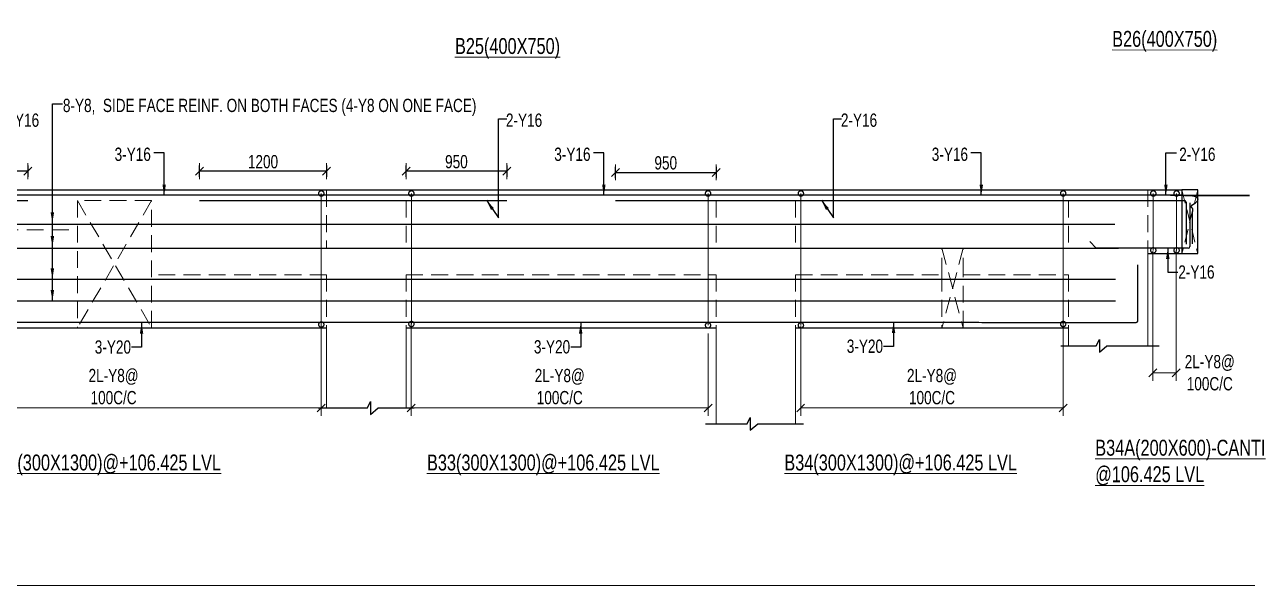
# Model space of a CAD drawing. Header units: millimetres. Extents: x 24879 to 98673, y 1890 to 33226.
# Drawn here: x 38675 to 50215, y 5534 to 10827 of the extents above; entities that cross this region are included whole.
import ezdxf

# ---------------------------------------------------------------- set-up
doc = ezdxf.new("R2010")
doc.units = ezdxf.units.MM
for name, pattern in [('CONTINOUS', [0]), ('CONTINU', [0]), ('HIDDEN', [9.525, 6.35, -3.175])]:
    doc.linetypes.add(name, pattern=pattern)
for name, color, linetype in [('-S-ARROW', 253, 'Continuous'), ('-S-DIM', 3, 'Continuous'), ('-S-MISC', 8, 'Continuous'), ('-STR-BEAM', 4, 'CONTINU'), ('-STR-REINF', 3, 'Continuous'), ('-STR-TEXT', 6, 'Continuous')]:
    doc.layers.add(name, color=color, linetype=linetype)
for name, color, linetype, lineweight in [('-S-STIRUP', 11, 'Continuous', 9), ('-STR-COLUMN', 5, 'HIDDEN', 13), ('-STR-RF-DIM', 252, 'CONTINOUS', 20), ('Elevation-1', 41, 'Continuous', 20), ('S-BEAM-IDEN', 2, 'Continuous', 9), ('SEC TEXT', 9, 'Continuous', 18), ('SLAB LINE', 254, 'HIDDEN', 20)]:
    doc.layers.add(name, color=color, linetype=linetype, lineweight=lineweight)
doc.styles.add('BEAM-LS', font='romans.shx', dxfattribs={"width": 0.8})
doc.styles.add('EL', font='swisscl.ttf')
doc.styles.add('SOBHA', font='swisscl.ttf')
doc.styles.add('sobha.sed', font='swisscl.ttf')
doc.dimstyles.new('S-50', dxfattribs={"dimscale": 50, "dimtxt": 2.5, "dimasz": 1.25, "dimexe": 1, "dimexo": 1, "dimgap": 0.5, "dimtad": 1, "dimdec": 0, "dimrnd": 0.0005, "dimzin": 0, "dimdsep": 46, "dimtxsty": 'EL', "dimblk": 'ARCHTICK', "dimcen": 0.09, "dimdle": 1.5, "dimclrd": 251, "dimclre": 251, "dimclrt": 6, "dimadec": 0, "dimazin": 0, "dimtfac": 1, "dimtdec": 0, "dimtofl": 0, "dimtmove": 0, "dimatfit": 3, "dimfxl": 2, "dimtolj": 1, "dimtzin": 0, "dimlwd": -1, "dimlwe": -1, "dimarcsym": 0})
doc.dimstyles.new('S-DIM50', dxfattribs={"dimscale": 50, "dimtxt": 2.5, "dimasz": 1.2, "dimexe": 1.5, "dimexo": 1, "dimgap": 0.5, "dimtad": 1, "dimdec": 0, "dimdsep": 46, "dimtxsty": 'sobha.sed', "dimblk": 'OBLIQUE', "dimcen": 0, "dimdle": 0.75, "dimclrd": 8, "dimclre": 8, "dimclrt": 6, "dimazin": 2, "dimtfac": 1, "dimtdec": 0, "dimtix": 1, "dimtmove": 2, "dimatfit": 3, "dimfxl": 1, "dimtolj": 1, "dimlwd": -1, "dimlwe": 9, "dimarcsym": 0})
doc.dimstyles.new('STIRUP', dxfattribs={"dimscale": 50, "dimtxt": 2.5, "dimasz": 2.2, "dimexe": 0, "dimexo": 0, "dimgap": 0.5, "dimtad": 0, "dimdec": 0, "dimzin": 0, "dimdsep": 46, "dimtxsty": 'BEAM-LS', "dimblk": 'DOTSMALL', "dimcen": 0.09, "dimclrd": 256, "dimclre": 256, "dimclrt": 256, "dimadec": 5, "dimazin": 0, "dimtfac": 1, "dimtdec": 0, "dimtofl": 0, "dimtmove": 0, "dimatfit": 3, "dimldrblk": 'DOTSMALL', "dimfxl": 0, "dimfxlon": 1, "dimtolj": 1, "dimtzin": 0, "dimlwd": -1, "dimlwe": -1, "dimarcsym": 0})

# ---------------------------------------------------------------- blocks, each defined once
blk = doc.blocks.new('_ArchTick')
at = {"color": 0, "linetype": 'ByBlock', "const_width": 0.15}
blk.add_lwpolyline([(-0.5, -0.5), (0.5, 0.5)], dxfattribs=at)
blk = doc.blocks.new('_Oblique')
at = {"color": 0, "linetype": 'ByBlock', "lineweight": -2}
for p, q in [((-0.5, -0.5), (0.5, 0.5)), ((0, 0.71), (0, -0.71))]:
    blk.add_line(p, q, dxfattribs=at)
blk = doc.blocks.new('*D181')
at = {"layer": '-STR-RF-DIM', "color": 8, "linetype": 'Continuous', "lineweight": 9, "transparency": 16777216}
for p, q in [((45999, 7983), (45999, 7134)), ((48476, 8011), (48476, 7134))]:
    blk.add_line(p, q, dxfattribs=at)
at = {"layer": '-STR-RF-DIM', "color": 8, "linetype": 'Continuous', "transparency": 16777216}
blk.add_line((48477, 7209), (45998, 7209), dxfattribs=at)
at = {"layer": '-STR-RF-DIM', "color": 8, "transparency": 16777216, "xscale": 75, "yscale": 75, "zscale": 75, "rotation": 180}
blk.add_blockref('_Oblique', (45999, 7209), dxfattribs=at)
at = {"layer": '-STR-RF-DIM', "color": 8, "transparency": 16777216, "xscale": 75, "yscale": 75, "zscale": 75}
blk.add_blockref('_Oblique', (48476, 7209), dxfattribs=at)
at = {"layer": '-STR-RF-DIM', "color": 6, "transparency": 16777216, "insert": (47238, 7410), "char_height": 125, "attachment_point": 5, "style": 'sobha.sed'}
blk.add_mtext('\\A1;2L-Y8@\\P100C/C', dxfattribs=at)
blk = doc.blocks.new('*D182')
at = {"layer": '-S-DIM', "color": 8, "linetype": 'Continuous', "lineweight": 9, "transparency": 16777216}
for p, q in [((42276, 9368), (42276, 9518)), ((43226, 9368), (43226, 9518))]:
    blk.add_line(p, q, dxfattribs=at)
at = {"layer": '-S-DIM', "color": 8, "linetype": 'Continuous', "transparency": 16777216}
blk.add_line((43227, 9443), (42275, 9443), dxfattribs=at)
at = {"layer": '-S-DIM', "color": 8, "transparency": 16777216, "xscale": 75, "yscale": 75, "zscale": 75, "rotation": 180}
blk.add_blockref('_Oblique', (42276, 9443), dxfattribs=at)
at = {"layer": '-S-DIM', "color": 8, "transparency": 16777216, "xscale": 75, "yscale": 75, "zscale": 75}
blk.add_blockref('_Oblique', (43226, 9443), dxfattribs=at)
at = {"layer": '-S-DIM', "color": 6, "transparency": 16777216, "insert": (42751, 9532), "char_height": 125, "attachment_point": 5, "style": 'sobha.sed'}
blk.add_mtext('\\A1;950', dxfattribs=at)
blk = doc.blocks.new('_DotSmall')
at = {"color": 0, "linetype": 'ByBlock', "const_width": 0.5}
blk.add_lwpolyline([(-0.0625, 0, 1), (0.0625, 0, 1)], format="xyb", close=True, dxfattribs=at)
blk = doc.blocks.new('*D183')
at = {"layer": '-S-STIRUP', "ltscale": 100, "transparency": 16777216}
blk.add_line((42326, 8001), (42326, 9233), dxfattribs=at)
at = {"layer": '-S-STIRUP', "linetype": 'CONTINU', "ltscale": 100, "transparency": 16777216, "xscale": 100, "yscale": 100, "zscale": 100}
for p, rotation in [((42326, 9233), 90), ((42326, 8001), 270)]:
    blk.add_blockref('_DotSmall', p, dxfattribs=dict(at, rotation=rotation))
blk = doc.blocks.new('*D184')
at = {"layer": '-S-STIRUP', "ltscale": 100, "transparency": 16777216}
blk.add_line((45125, 7989), (45125, 9233), dxfattribs=at)
at = {"layer": '-S-STIRUP', "linetype": 'CONTINU', "ltscale": 100, "transparency": 16777216, "xscale": 100, "yscale": 100, "zscale": 100}
for p, rotation in [((45125, 9233), 90), ((45125, 7989), 270)]:
    blk.add_blockref('_DotSmall', p, dxfattribs=dict(at, rotation=rotation))
blk = doc.blocks.new('*D185')
at = {"layer": '-STR-RF-DIM', "color": 8, "linetype": 'Continuous', "lineweight": 9, "transparency": 16777216}
for p, q in [((42325, 8007), (42325, 7134)), ((45127, 7913), (45127, 7134))]:
    blk.add_line(p, q, dxfattribs=at)
at = {"layer": '-STR-RF-DIM', "color": 8, "linetype": 'Continuous', "transparency": 16777216}
blk.add_line((45127, 7209), (42324, 7209), dxfattribs=at)
at = {"layer": '-STR-RF-DIM', "color": 8, "transparency": 16777216, "xscale": 75, "yscale": 75, "zscale": 75, "rotation": 180}
blk.add_blockref('_Oblique', (42325, 7209), dxfattribs=at)
at = {"layer": '-STR-RF-DIM', "color": 8, "transparency": 16777216, "xscale": 75, "yscale": 75, "zscale": 75}
blk.add_blockref('_Oblique', (45127, 7209), dxfattribs=at)
at = {"layer": '-STR-RF-DIM', "color": 6, "transparency": 16777216, "insert": (43726, 7410), "char_height": 125, "attachment_point": 5, "style": 'sobha.sed'}
blk.add_mtext('\\A1;2L-Y8@\\P100C/C', dxfattribs=at)
blk = doc.blocks.new('*D186')
at = {"layer": '-S-DIM', "color": 8, "linetype": 'Continuous', "lineweight": 9, "transparency": 16777216}
for p, q in [((40326, 9368), (40326, 9518)), ((41526, 9368), (41526, 9518))]:
    blk.add_line(p, q, dxfattribs=at)
at = {"layer": '-S-DIM', "color": 8, "linetype": 'Continuous', "transparency": 16777216}
blk.add_line((41527, 9443), (40325, 9443), dxfattribs=at)
at = {"layer": '-S-DIM', "color": 8, "transparency": 16777216, "xscale": 75, "yscale": 75, "zscale": 75, "rotation": 180}
blk.add_blockref('_Oblique', (40326, 9443), dxfattribs=at)
at = {"layer": '-S-DIM', "color": 8, "transparency": 16777216, "xscale": 75, "yscale": 75, "zscale": 75}
blk.add_blockref('_Oblique', (41526, 9443), dxfattribs=at)
at = {"layer": '-S-DIM', "color": 6, "transparency": 16777216, "insert": (40926, 9532), "char_height": 125, "attachment_point": 5, "style": 'sobha.sed'}
blk.add_mtext('\\A1;1200', dxfattribs=at)
blk = doc.blocks.new('*D187')
at = {"layer": '-S-DIM', "color": 8, "linetype": 'Continuous', "lineweight": 9, "transparency": 16777216}
for p, q in [((37506, 9368), (37506, 9518)), ((38706, 9368), (38706, 9518))]:
    blk.add_line(p, q, dxfattribs=at)
at = {"layer": '-S-DIM', "color": 8, "linetype": 'Continuous', "transparency": 16777216}
blk.add_line((38707, 9443), (37505, 9443), dxfattribs=at)
at = {"layer": '-S-DIM', "color": 8, "transparency": 16777216, "xscale": 75, "yscale": 75, "zscale": 75, "rotation": 180}
blk.add_blockref('_Oblique', (37506, 9443), dxfattribs=at)
at = {"layer": '-S-DIM', "color": 8, "transparency": 16777216, "xscale": 75, "yscale": 75, "zscale": 75}
blk.add_blockref('_Oblique', (38706, 9443), dxfattribs=at)
at = {"layer": '-S-DIM', "color": 6, "transparency": 16777216, "insert": (38106, 9532), "char_height": 125, "attachment_point": 5, "style": 'sobha.sed'}
blk.add_mtext('\\A1;1200', dxfattribs=at)
blk = doc.blocks.new('*D188')
at = {"layer": '-STR-RF-DIM', "color": 8, "linetype": 'Continuous', "lineweight": 9, "transparency": 16777216}
for p, q in [((37556, 7993), (37556, 7134)), ((41476, 7996), (41476, 7134))]:
    blk.add_line(p, q, dxfattribs=at)
at = {"layer": '-STR-RF-DIM', "color": 8, "linetype": 'Continuous', "transparency": 16777216}
blk.add_line((41477, 7209), (37555, 7209), dxfattribs=at)
at = {"layer": '-STR-RF-DIM', "color": 8, "transparency": 16777216, "xscale": 75, "yscale": 75, "zscale": 75, "rotation": 180}
blk.add_blockref('_Oblique', (37556, 7209), dxfattribs=at)
at = {"layer": '-STR-RF-DIM', "color": 8, "transparency": 16777216, "xscale": 75, "yscale": 75, "zscale": 75}
blk.add_blockref('_Oblique', (41476, 7209), dxfattribs=at)
at = {"layer": '-STR-RF-DIM', "color": 6, "transparency": 16777216, "insert": (39516, 7410), "char_height": 125, "attachment_point": 5, "style": 'sobha.sed'}
blk.add_mtext('\\A1;2L-Y8@\\P100C/C', dxfattribs=at)
blk = doc.blocks.new('*D212')
at = {"layer": '-S-STIRUP', "ltscale": 100, "transparency": 16777216}
blk.add_line((49326, 8696), (49326, 9233), dxfattribs=at)
at = {"layer": '-S-STIRUP', "linetype": 'CONTINU', "ltscale": 100, "transparency": 16777216, "xscale": 100, "yscale": 100, "zscale": 100}
for p, rotation in [((49326, 9233), 90), ((49326, 8696), 270)]:
    blk.add_blockref('_DotSmall', p, dxfattribs=dict(at, rotation=rotation))
blk = doc.blocks.new('*D213')
at = {"layer": '-STR-RF-DIM', "color": 8, "linetype": 'Continuous', "lineweight": 9, "transparency": 16777216}
for p, q in [((49321, 8690), (49321, 7466)), ((49542, 8696), (49542, 7466))]:
    blk.add_line(p, q, dxfattribs=at)
at = {"layer": '-STR-RF-DIM', "color": 8, "linetype": 'Continuous', "transparency": 16777216}
blk.add_line((49543, 7541), (49321, 7541), dxfattribs=at)
at = {"layer": '-STR-RF-DIM', "color": 8, "transparency": 16777216, "xscale": 75, "yscale": 75, "zscale": 75, "rotation": 180}
blk.add_blockref('_Oblique', (49321, 7541), dxfattribs=at)
at = {"layer": '-STR-RF-DIM', "color": 8, "transparency": 16777216, "xscale": 75, "yscale": 75, "zscale": 75}
blk.add_blockref('_Oblique', (49542, 7541), dxfattribs=at)
at = {"layer": '-STR-RF-DIM', "color": 6, "transparency": 16777216, "insert": (49859, 7541), "char_height": 125, "attachment_point": 5, "style": 'sobha.sed'}
blk.add_mtext('\\A1;2L-Y8@\\P100C/C', dxfattribs=at)
blk = doc.blocks.new('*D214')
at = {"layer": '-S-STIRUP', "ltscale": 100, "transparency": 16777216}
blk.add_line((49546, 8696), (49546, 9233), dxfattribs=at)
at = {"layer": '-S-STIRUP', "linetype": 'CONTINU', "ltscale": 100, "transparency": 16777216, "xscale": 100, "yscale": 100, "zscale": 100}
for p, rotation in [((49546, 9233), 90), ((49546, 8696), 270)]:
    blk.add_blockref('_DotSmall', p, dxfattribs=dict(at, rotation=rotation))
blk = doc.blocks.new('*D218')
at = {"layer": '-S-DIM', "color": 8, "linetype": 'Continuous', "lineweight": 9, "transparency": 16777216}
for p, q in [((44251, 9357), (44251, 9507)), ((45201, 9357), (45201, 9507))]:
    blk.add_line(p, q, dxfattribs=at)
at = {"layer": '-S-DIM', "color": 8, "linetype": 'Continuous', "transparency": 16777216}
blk.add_line((44250, 9432), (45202, 9432), dxfattribs=at)
at = {"layer": '-S-DIM', "color": 8, "transparency": 16777216, "xscale": 75, "yscale": 75, "zscale": 75, "rotation": 180}
blk.add_blockref('_Oblique', (44251, 9432), dxfattribs=at)
at = {"layer": '-S-DIM', "color": 8, "transparency": 16777216, "xscale": 75, "yscale": 75, "zscale": 75}
blk.add_blockref('_Oblique', (45201, 9432), dxfattribs=at)
at = {"layer": '-S-DIM', "color": 6, "transparency": 16777216, "insert": (44726, 9521), "char_height": 125, "attachment_point": 5, "style": 'sobha.sed'}
blk.add_mtext('\\A1;950', dxfattribs=at)
blk = doc.blocks.new('*D220')
at = {"layer": '-S-STIRUP', "ltscale": 100, "transparency": 16777216}
blk.add_line((41476, 7996), (41476, 9233), dxfattribs=at)
at = {"layer": '-S-STIRUP', "linetype": 'CONTINU', "ltscale": 100, "transparency": 16777216, "xscale": 100, "yscale": 100, "zscale": 100}
for p, rotation in [((41476, 9233), 90), ((41476, 7996), 270)]:
    blk.add_blockref('_DotSmall', p, dxfattribs=dict(at, rotation=rotation))
blk = doc.blocks.new('*D221')
at = {"layer": '-S-STIRUP', "ltscale": 100, "transparency": 16777216}
blk.add_line((46001, 7989), (46001, 9233), dxfattribs=at)
at = {"layer": '-S-STIRUP', "linetype": 'CONTINU', "ltscale": 100, "transparency": 16777216, "xscale": 100, "yscale": 100, "zscale": 100}
for p, rotation in [((46001, 9233), 90), ((46001, 7989), 270)]:
    blk.add_blockref('_DotSmall', p, dxfattribs=dict(at, rotation=rotation))
blk = doc.blocks.new('*D222')
at = {"layer": '-S-STIRUP', "ltscale": 100, "transparency": 16777216}
blk.add_line((48476, 8001), (48476, 9233), dxfattribs=at)
at = {"layer": '-S-STIRUP', "linetype": 'CONTINU', "ltscale": 100, "transparency": 16777216, "xscale": 100, "yscale": 100, "zscale": 100}
for p, rotation in [((48476, 9233), 90), ((48476, 8001), 270)]:
    blk.add_blockref('_DotSmall', p, dxfattribs=dict(at, rotation=rotation))
blk = doc.blocks.new('A$Ccd2fb86f')
at = {"layer": 'Elevation-1', "color": 6, "ltscale": 20}
blk.add_lwpolyline([(0, 545.01), (670.34, 545.01), (670.34, 0), (0, 0)], close=True, dxfattribs=at)

msp = doc.modelspace()

# ---------------------------------------------------------------- linework, layer by layer
at = {"layer": '-S-MISC', "linetype": 'ByBlock', "ltscale": 1000, "elevation": 0}
for points in [[(48452.8, 7795.2), (48788, 7795.2), (48818.9, 7854.9), (48818.9, 7734.7), (48889.2, 7795.2), (49380, 7795.2)], [(41447.1, 7209), (41910.9, 7209), (41941.8, 7268.6), (41941.8, 7148.5), (42012.1, 7209), (42352.9, 7209)], [(45102, 7059), (45492.9, 7059), (45523.8, 7118.6), (45523.8, 6998.5), (45594.1, 7059), (46025.7, 7059)]]:
    msp.add_lwpolyline(points, dxfattribs=at)
at = {"layer": '-STR-BEAM'}
for p, q in [((37506.1, 9266.1, 0), (42276.1, 9266.1, 0)), ((42276.1, 9266.1, 0), (45951.1, 9266.1, 0)), ((45951.1, 9266.1, 0), (49276.1, 9266.1, 0)), ((49276.1, 9266.1, 0), (49596.1, 9266.1, 0)), ((49276.1, 8666.1, 0), (49596.1, 8666.1, 0)), ((37506.1, 7966.1, 0), (41526.1, 7966.1, 0)), ((42276.1, 7966.1, 0), (45201.1, 7966.1, 0)), ((45951.1, 7966.1, 0), (48526.1, 7966.1, 0))]:
    msp.add_line(p, q, dxfattribs=at)
at = {"layer": '-STR-BEAM', "elevation": 0}
msp.add_lwpolyline([(49746, 9266.1), (49596.1, 9266.1), (49596.1, 8666.1), (49746, 8666.1), (49746, 9266.1)], dxfattribs=at)
at = {"layer": '-STR-COLUMN', "linetype": 'Continuous', "ltscale": 10}
for p, q in [((49276.1, 8666.1, 0), (49276.1, 7795.2, 0)), ((41526.1, 7209, 0), (41526.1, 7966.1, 0)), ((42276.1, 7970.6, 0), (42276.1, 7209, 0)), ((45951.1, 7973.2, 0), (45951.1, 7059, 0)), ((48526.1, 7963.6, 0), (48526.1, 7795.2, 0)), ((45201.1, 7951.6, 0), (45201.1, 7059, 0))]:
    msp.add_line(p, q, dxfattribs=at)
at = {"layer": '-STR-REINF', "ltscale": 10}
for p, q in [((35806.1, 9165.7, 0), (38706.1, 9165.7, 0)), ((40326.1, 9165.7, 0), (43226.1, 9165.7, 0)), ((44251.1, 9165.7, 0), (49621, 9165.7, 0)), ((49635.9, 9150.7, 0), (49635.9, 8753.1, 0)), ((49671, 9145.3, 0), (49671, 8731.6, 0)), ((42089.9, 8016.1, 0), (36878.6, 8016.1, 0)), ((42276.1, 8016.1, 0), (41306.7, 8016.1, 0)), ((45901.1, 8016.1, 0), (42163.5, 8016.1, 0))]:
    msp.add_line(p, q, dxfattribs=at)
at = {"layer": '-STR-REINF', "color": 30, "ltscale": 10}
for p, q in [((29859.4, 8942.6, 0), (48963.3, 8942.6, 0)), ((29859.4, 8718, 0), (48999, 8718, 0)), ((36980.8, 8425.9, 0), (48968.6, 8425.9, 0)), ((36980.8, 8221.4, 0), (48968.6, 8221.4, 0))]:
    msp.add_line(p, q, dxfattribs=at)
at = {"layer": '-STR-REINF', "ltscale": 10}
msp.add_polyline3d([(49656, 8716.6, 0), (48788.1, 8716.6, 0), (48728.9, 8780, 0)], dxfattribs=at)
for centre, start, end in [((49620.9, 9150.7, 0), 0, 90), ((49656, 8731.6, 0), 270, 0)]:
    msp.add_arc(centre, 15, start, end, dxfattribs=at)
msp.add_rational_spline([(49696, 8759.1, 0), (49696, 9033.3, 0), (49696, 9201.1, 0), (49696, 9216.1, 0), (49681, 9216.1, 0), (47410.5, 9216.1, 0), (29211.1, 9216.1, 0), (29196.1, 9216.1, 0), (29196.1, 9201.1, 0), (29196.1, 9033.3, 0), (29196.1, 8765.8, 0)], [1, 1, 1, 0.707106781187, 1, 1, 1, 0.707106781187, 1, 1, 1], degree=2, knots=[0, 0, 0, 1, 1, 2.5707963, 2.5707963, 3.5707963, 3.5707963, 5.1415927, 5.1415927, 6.1415927, 6.1415927, 6.1415927], dxfattribs=at)
msp.add_open_spline([(49176.1, 8558.4, 0), (49176.1, 8196.2, 0), (49176.1, 8028.4, 0)], degree=2, dxfattribs=at)
at = {"layer": '-STR-REINF', "ltscale": 10, "extrusion": (3.18017e-09, 1.14507e-05, -1)}
msp.add_open_spline([(49161.1, 8013.4, 0), (47410.5, 8013.4, 0), (45901.1, 8016.1, 0)], degree=2, dxfattribs=at)
at = {"layer": '-STR-REINF', "ltscale": 10, "extrusion": (-0.242759, 0.970087, 0)}
msp.add_rational_spline([(45901.1, 8016.1, 0), (45901.1, 8016.1, 0), (45901.1, 8016.1, 0)], [1, 0.707106781187, 1], degree=2, dxfattribs=at)
at = {"layer": '-STR-REINF', "ltscale": 10, "extrusion": (1, 0, 0)}
msp.add_open_spline([(45901.1, 8016.1, 0), (45901.1, 8016.1, 0), (45901.1, 8016.1, 0)], degree=2, dxfattribs=at)
at = {"layer": '-STR-REINF', "ltscale": 10}
msp.add_rational_spline([(49176.1, 8028.4, 0), (49176.1, 8013.4, 0), (49161.1, 8013.4, 0)], [1, 0.707106781187, 1], degree=2, dxfattribs=at)
at = {"layer": 'S-BEAM-IDEN', "color": 9, "linetype": 'HIDDEN', "ltscale": 20}
for p, q in [((49596.1, 9266.1, 0), (49746, 8666.1, 0)), ((49746, 9266.1, 0), (49596.1, 8666.1, 0))]:
    msp.add_line(p, q, dxfattribs=at)
at = {"layer": 'SLAB LINE', "linetype": 'HIDDEN', "ltscale": 25}
for p, q in [((41526.1, 9266.1, 0), (41526.1, 8716.1, 0)), ((49276.1, 9266.1, 0), (49276.1, 8666.1, 0)), ((39175.5, 9166.1, 0), (39875.5, 7966.1, 0)), ((39875.5, 9166.1, 0), (39175.5, 7966.1, 0)), ((42276.1, 9165.7, 0), (42276.1, 8716.1, 0)), ((45201.1, 9165.7, 0), (45201.1, 8716.1, 0)), ((45951.1, 9165.7, 0), (45951.1, 8716.1, 0)), ((48526.1, 9165.7, 0), (48526.1, 8716.1, 0)), ((49596.1, 9116.1, 0), (49596.1, 8666.1, 0)), ((37506.1, 8891.1, 0), (39175.5, 8891.1, 0)), ((41526.1, 8716.1, 0), (39875.5, 8716.1, 0)), ((42276.1, 8716.1, 0), (45201.1, 8716.1, 0)), ((45951.1, 8716.1, 0), (48526.1, 8716.1, 0)), ((47332.4, 8466.1, 0), (47332.4, 8716.1, 0)), ((47332.4, 8716.1, 0), (47532.4, 7966.1, 0)), ((47532.4, 8716.1, 0), (47332.4, 7966.1, 0)), ((47532.4, 8466.1, 0), (47532.4, 8716.1, 0)), ((41526.1, 8466.1, 0), (39875.5, 8466.1, 0)), ((41526.1, 8466.1, 0), (41526.1, 7966.1, 0)), ((42276.1, 8466.1, 0), (45201.1, 8466.1, 0)), ((42276.1, 8466.1, 0), (42276.1, 7970.6, 0)), ((45201.1, 8466.1, 0), (45201.1, 7951.6, 0)), ((45951.1, 8466.1, 0), (47332.4, 8466.1, 0)), ((45951.1, 8466.1, 0), (45951.1, 7973.2, 0)), ((47532.4, 8466.1, 0), (48526.1, 8466.1, 0)), ((48526.1, 8466.1, 0), (48526.1, 7963.6, 0))]:
    msp.add_line(p, q, dxfattribs=at)
at = {"layer": 'SLAB LINE', "linetype": 'HIDDEN', "ltscale": 25, "elevation": 0}
msp.add_lwpolyline([(39875.5, 7966.1), (39875.5, 9166.1), (39175.5, 9166.1), (39175.5, 7966.1)], close=True, dxfattribs=at)
for points in [[(47532.4, 8716.1), (47532.4, 8716.1), (47332.4, 8716.1)], [(47332.4, 8466.1), (47332.4, 7966.1), (47532.4, 7966.1), (47532.4, 8466.1)]]:
    msp.add_lwpolyline(points, dxfattribs=at)

# ---------------------------------------------------------------- block references
at = {"layer": 'Elevation-1', "color": 6, "ltscale": 20, "xscale": 50, "yscale": 50, "zscale": 50}
msp.add_blockref('A$Ccd2fb86f', (24878.6, 5533.7), dxfattribs=at)

# ---------------------------------------------------------------- texts
at = {"layer": '-STR-TEXT', "color": 6, "char_height": 125, "style": 'SOBHA'}
for s, insert, attachment_point in [('\\A1;8-Y8,  SIDE FACE REINF. ON BOTH FACES (4-Y8 ON ONE FACE)', (39038, 10126.2, 0), 1), ('\\A1;2-Y16', (38472.1, 9860.2, 0), 7), ('\\A1;2-Y16', (43218.2, 9860.2, 0), 7), ('\\A1;2-Y16', (46378.7, 9860.2, 0), 7), ('\\A1;3-Y16', (39867.8, 9665.2, 0), 3), ('\\A1;3-Y16', (44016.2, 9665.2, 0), 3), ('\\A1;3-Y16', (47577.8, 9665.2, 0), 3), ('\\A1;2-Y16', (49570.7, 9665.2, 0), 1)]:
    msp.add_mtext(s, dxfattribs=dict(at, insert=insert, attachment_point=attachment_point))
at = {"layer": '-STR-TEXT', "color": 6, "char_height": 125, "width": 696.385, "style": 'SOBHA'}
for s, insert, attachment_point in [('\\A1;2-Y16', (49562, 8427.4, 0), 7), ('\\A1;3-Y20', (39680.7, 7720, 0), 9), ('\\A1;3-Y20', (43823.9, 7721.7, 0), 9), ('\\A1;3-Y20', (46776.1, 7727.4, 0), 9)]:
    msp.add_mtext(s, dxfattribs=dict(at, insert=insert, attachment_point=attachment_point))
at = {"layer": 'SEC TEXT', "color": 1, "linetype": 'ByBlock', "style": 'sobha.sed'}
for s, rotation, p in [('%%UB26(400X750)', 359.98928, (48938.1, 10616.7, 0)), ('%%UB25(400X750)', 359.98928, (42737.4, 10549.2, 0)), ('%%UB32(300X1300)@+106.425 LVL', 0.01072, (38335, 6619.4)), ('%%UB33(300X1300)@+106.425 LVL', 0.01072, (42473.2, 6619.4)), ('%%UB34(300X1300)@+106.425 LVL', 0.01072, (45844.9, 6619.4))]:
    msp.add_text(s, height=150, rotation=rotation, dxfattribs=at).set_placement(p)
at = {"layer": 'SEC TEXT', "color": 1, "ltscale": 10, "insert": (48778.5, 6909), "char_height": 150, "width": 1598.555, "attachment_point": 1, "rotation": 0.01072, "style": 'sobha.sed'}
msp.add_mtext('{\\LB34A(200X600)-CANTI\\P@106.425 LVL}', dxfattribs=at)

# ---------------------------------------------------------------- dimensions: what is measured, and where the dimension line sits
at = {"layer": '-S-DIM'}
for base, p1, p2, picture, middle in [((37506.1, 9443.1, 0), (38706.1, 9165.7, 0), (37506.1, 9266.1, 0), '*D187', (38106.1, 9532.1, 0)), ((40326.1, 9443.1, 0), (41526.1, 9266.1, 0), (40326.1, 9165.7, 0), '*D186', (40926.1, 9532.1, 0)), ((42276.1, 9443.1, 0), (43226.1, 9165.7, 0), (42276.1, 9266.1, 0), '*D182', (42751.1, 9532.1, 0))]:
    dim = msp.add_linear_dim(base=base, p1=p1, p2=p2, angle=180, dimstyle='S-DIM50', override={"dimscale": 1, "dimtxt": 125, "dimasz": 75, "dimexe": 75, "dimexo": 0, "dimgap": 25, "dimblk1": 'Oblique', "dimblk2": 'Oblique', "dimsah": 1, "dimcen": 4.5, "dimfxl": 75, "dimfxlon": 1}, dxfattribs=at)
    dim.commit()
    dim.dimension.update_dxf_attribs({"geometry": picture, "text_midpoint": middle})
dim = msp.add_linear_dim(base=(45201.1, 9432, 0), p1=(44251.1, 9165.7, 0), p2=(45201.1, 9266.1, 0), dimstyle='S-DIM50', override={"dimscale": 1, "dimtxt": 125, "dimasz": 75, "dimexe": 75, "dimexo": 0, "dimgap": 25, "dimblk1": 'Oblique', "dimblk2": 'Oblique', "dimsah": 1, "dimcen": 4.5, "dimfxl": 75, "dimfxlon": 1}, dxfattribs=at)
dim.commit()
dim.dimension.update_dxf_attribs({"geometry": '*D218', "text_midpoint": (44726.1, 9521, 0)})
at = {"layer": '-S-STIRUP', "linetype": 'CONTINU', "ltscale": 100}
for base, p1, p2, picture, middle in [((41476.2, 9233.1, 178586.6), (41476.2, 7996.5, 178586.6), (41476.2, 9233.1, 178586.6), '*D220', (41476.2, 8614.8, 178586.6)), ((42326.1, 9233.1, 0), (42326.1, 8000.9, 0), (42326.1, 9233.1, 0), '*D183', (42326.1, 8617, 0)), ((45124.9, 9233.1, 178586.6), (45124.9, 7988.7, 178586.6), (45124.9, 9233.1, 178586.6), '*D184', (45124.9, 8610.9, 178586.6)), ((46001.1, 9233.1, 0), (46001.1, 7988.8, 0), (46001.1, 9233.1, 0), '*D221', (46001.1, 8610.9, 0)), ((48476.2, 9233.1, 178586.6), (48476.2, 8000.7, 178586.6), (48476.2, 9233.1, 178586.6), '*D222', (48476.2, 8616.9, 178586.6)), ((49326.1, 9233.1, 0), (49326.1, 8696.4, 0), (49326.1, 9233.1, 0), '*D212', (49326.1, 8964.8, 0)), ((49546.1, 9233.1, 0), (49546.1, 8696.4, 0), (49546.1, 9233.1, 0), '*D214', (49546.1, 8964.8, 0))]:
    dim = msp.add_linear_dim(base=base, p1=p1, p2=p2, angle=90, text=' ', dimstyle='STIRUP', override={"dimasz": 2}, dxfattribs=at)
    dim.commit()
    dim.dimension.update_dxf_attribs({"geometry": picture, "text_midpoint": middle})
at = {"layer": '-STR-RF-DIM'}
dim = msp.add_linear_dim(base=(49321.3, 7541.4, 178586.6), p1=(49542.2, 8696.4, 0), p2=(49321.3, 8690.2, 178586.6), angle=180, text='2L-Y8@\\P100C/C', dimstyle='S-DIM50', override={"dimscale": 1, "dimtxt": 125, "dimasz": 75, "dimexe": 75, "dimexo": 0, "dimgap": 25, "dimsah": 1, "dimcen": 4.5, "dimfxl": 75}, dxfattribs=at)
dim.commit()
dim.dimension.update_dxf_attribs({"geometry": '*D213', "text_midpoint": (49858.9, 7541.4, 178586.6), "dimtype": 160})
for base, p1, p2, picture, middle in [((37556.1, 7209, 178586.6), (41476.2, 7996.5, 178586.6), (37556.1, 7992.8, 0), '*D188', (39516.1, 7409.9, 178586.6)), ((42325.1, 7209, 178586.6), (45126.7, 7912.9, 178586.6), (42325.1, 8007.1, 0), '*D185', (43725.9, 7409.9, 178586.6)), ((45999, 7209, 178586.6), (48476.2, 8011, 0), (45999, 7982.9, 0), '*D181', (47237.6, 7409.9, 178586.6))]:
    dim = msp.add_linear_dim(base=base, p1=p1, p2=p2, angle=180, text='2L-Y8@\\P100C/C', dimstyle='S-DIM50', override={"dimscale": 1, "dimtxt": 125, "dimasz": 75, "dimexe": 75, "dimexo": 0, "dimgap": 25, "dimsah": 1, "dimcen": 4.5, "dimfxl": 75}, dxfattribs=at)
    dim.commit()
    dim.dimension.update_dxf_attribs({"geometry": picture, "text_midpoint": middle})

# ---------------------------------------------------------------- leaders
at = {"layer": '-S-ARROW', "annotation_type": 0, "has_hookline": 1, "hookline_direction": 1}
for points, text_width in [([(38938.7, 8955, 0), (38938.7, 10077.1, 0), (39033, 10077.1, 0)], 3864), ([(49462.6, 8716.1, 0), (49462.6, 8489.9, 0), (49557, 8489.9, 0)], 353.5), ([(39780.1, 8008.7), (39780.1, 7782.5), (39685.7, 7782.5, 0)], 353.8), ([(43923.3, 8010.4), (43923.3, 7784.2), (43828.9, 7784.2, 0)], 353.8), ([(46875.4, 8016.1, 0), (46875.4, 7789.9, 0), (46781.1, 7789.9, 0)], 353.8)]:
    msp.add_leader(points, dimstyle='S-50', override={"dimasz": 2, "dimgap": 0.1, "dimtad": 0}, dxfattribs=dict(at, text_width=text_width))
at = {"layer": '-S-ARROW'}
for points in [[(38938.7, 8730.4, 0), (38938.7, 10077.1, 0), (39033, 10077.1, 0)], [(38938.7, 8425.9, 0), (38938.7, 10077.1, 0), (39033, 10077.1, 0)], [(38938.7, 8221.4, 0), (38938.7, 10077.1, 0), (39033, 10077.1, 0)], [(39993.5, 9216.1), (39993.5, 9616.1), (39894.5, 9616.1)], [(44141.9, 9216.1), (44141.9, 9616.1), (44042.8, 9616.1)], [(47703.5, 9216.1), (47703.5, 9616.1), (47604.5, 9616.1)], [(49445, 9216.1), (49445, 9616.1), (49544, 9616.1)]]:
    msp.add_leader(points, dimstyle='S-50', override={"dimasz": 2, "dimgap": 0.1, "dimtad": 0}, dxfattribs=at)
at = {"layer": '-S-ARROW', "annotation_type": 0, "has_hookline": 1, "hookline_direction": 1, "text_width": 353.5, "horizontal_direction": (-1, 0, 0)}
for points in [[(38287.8, 9168.8, 178586.6), (38403.3, 9002.4, 178586.6), (38403.3, 9936.1, 178586.6), (38479, 9936.1, 178586.6)], [(43033.9, 9168.8, 178586.6), (43149.4, 9002.4, 178586.6), (43149.4, 9936.1, 178586.6), (43225.1, 9936.1, 178586.6)], [(46194.4, 9168.8, 178586.6), (46309.9, 9002.4, 178586.6), (46309.9, 9936.1, 178586.6), (46385.6, 9936.1, 178586.6)]]:
    msp.add_leader(points, dimstyle='S-50', override={"dimasz": 2, "dimgap": 0.1, "dimtad": 0}, dxfattribs=at)

doc.saveas('drawing.dxf')
